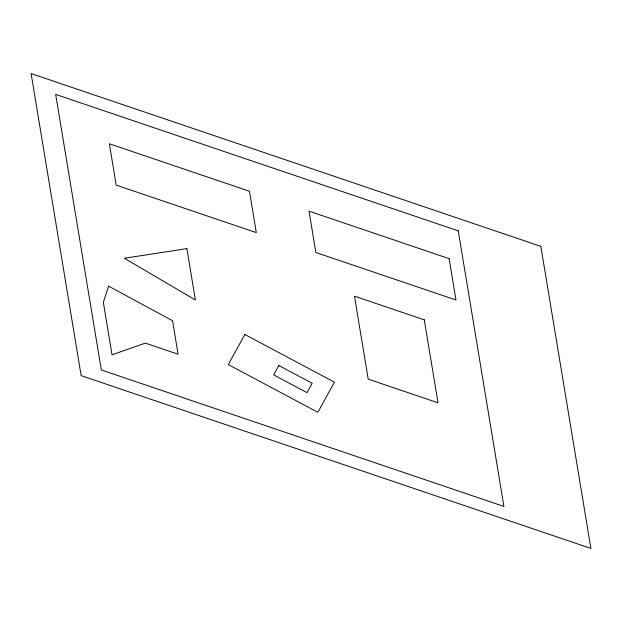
<?xml version="1.0" encoding="UTF-8"?>
<svg xmlns="http://www.w3.org/2000/svg" width="622" height="622" viewBox="0 0 622 622"><rect width="100%" height="100%" fill="white"/><g stroke="black" fill="none" stroke-linecap="round" stroke-linejoin="round"><path stroke-width="0.93" d="M108.593 286.143L103.338 302.385L112.022 354.797L145.361 343.119L178.102 354.221L172.551 320.734L108.593 286.143M244.866 334.496L228.274 364.578L317.858 412.269L334.449 382.188L244.866 334.496M278.85 365.526L273.68 374.895L307.011 392.645L312.182 383.269L278.85 365.526M186.88 248.621L124.361 258.254L195.394 299.991L186.88 248.621M540.845 246.359L31.1 73.567L81.155 375.641L590.9 548.433L540.845 246.359M458.251 230.863L55.661 94.396L101.324 369.973L503.913 506.44L458.251 230.863M449.123 258.651L309.025 211.161L315.875 252.516L455.973 299.998L449.123 258.651M249.453 191.257L109.355 143.775L116.213 185.123L256.303 232.612L249.453 191.257M424.274 319.825L354.47 296.165L368.224 379.148L438.028 402.807L424.274 319.825"/></g></svg>
